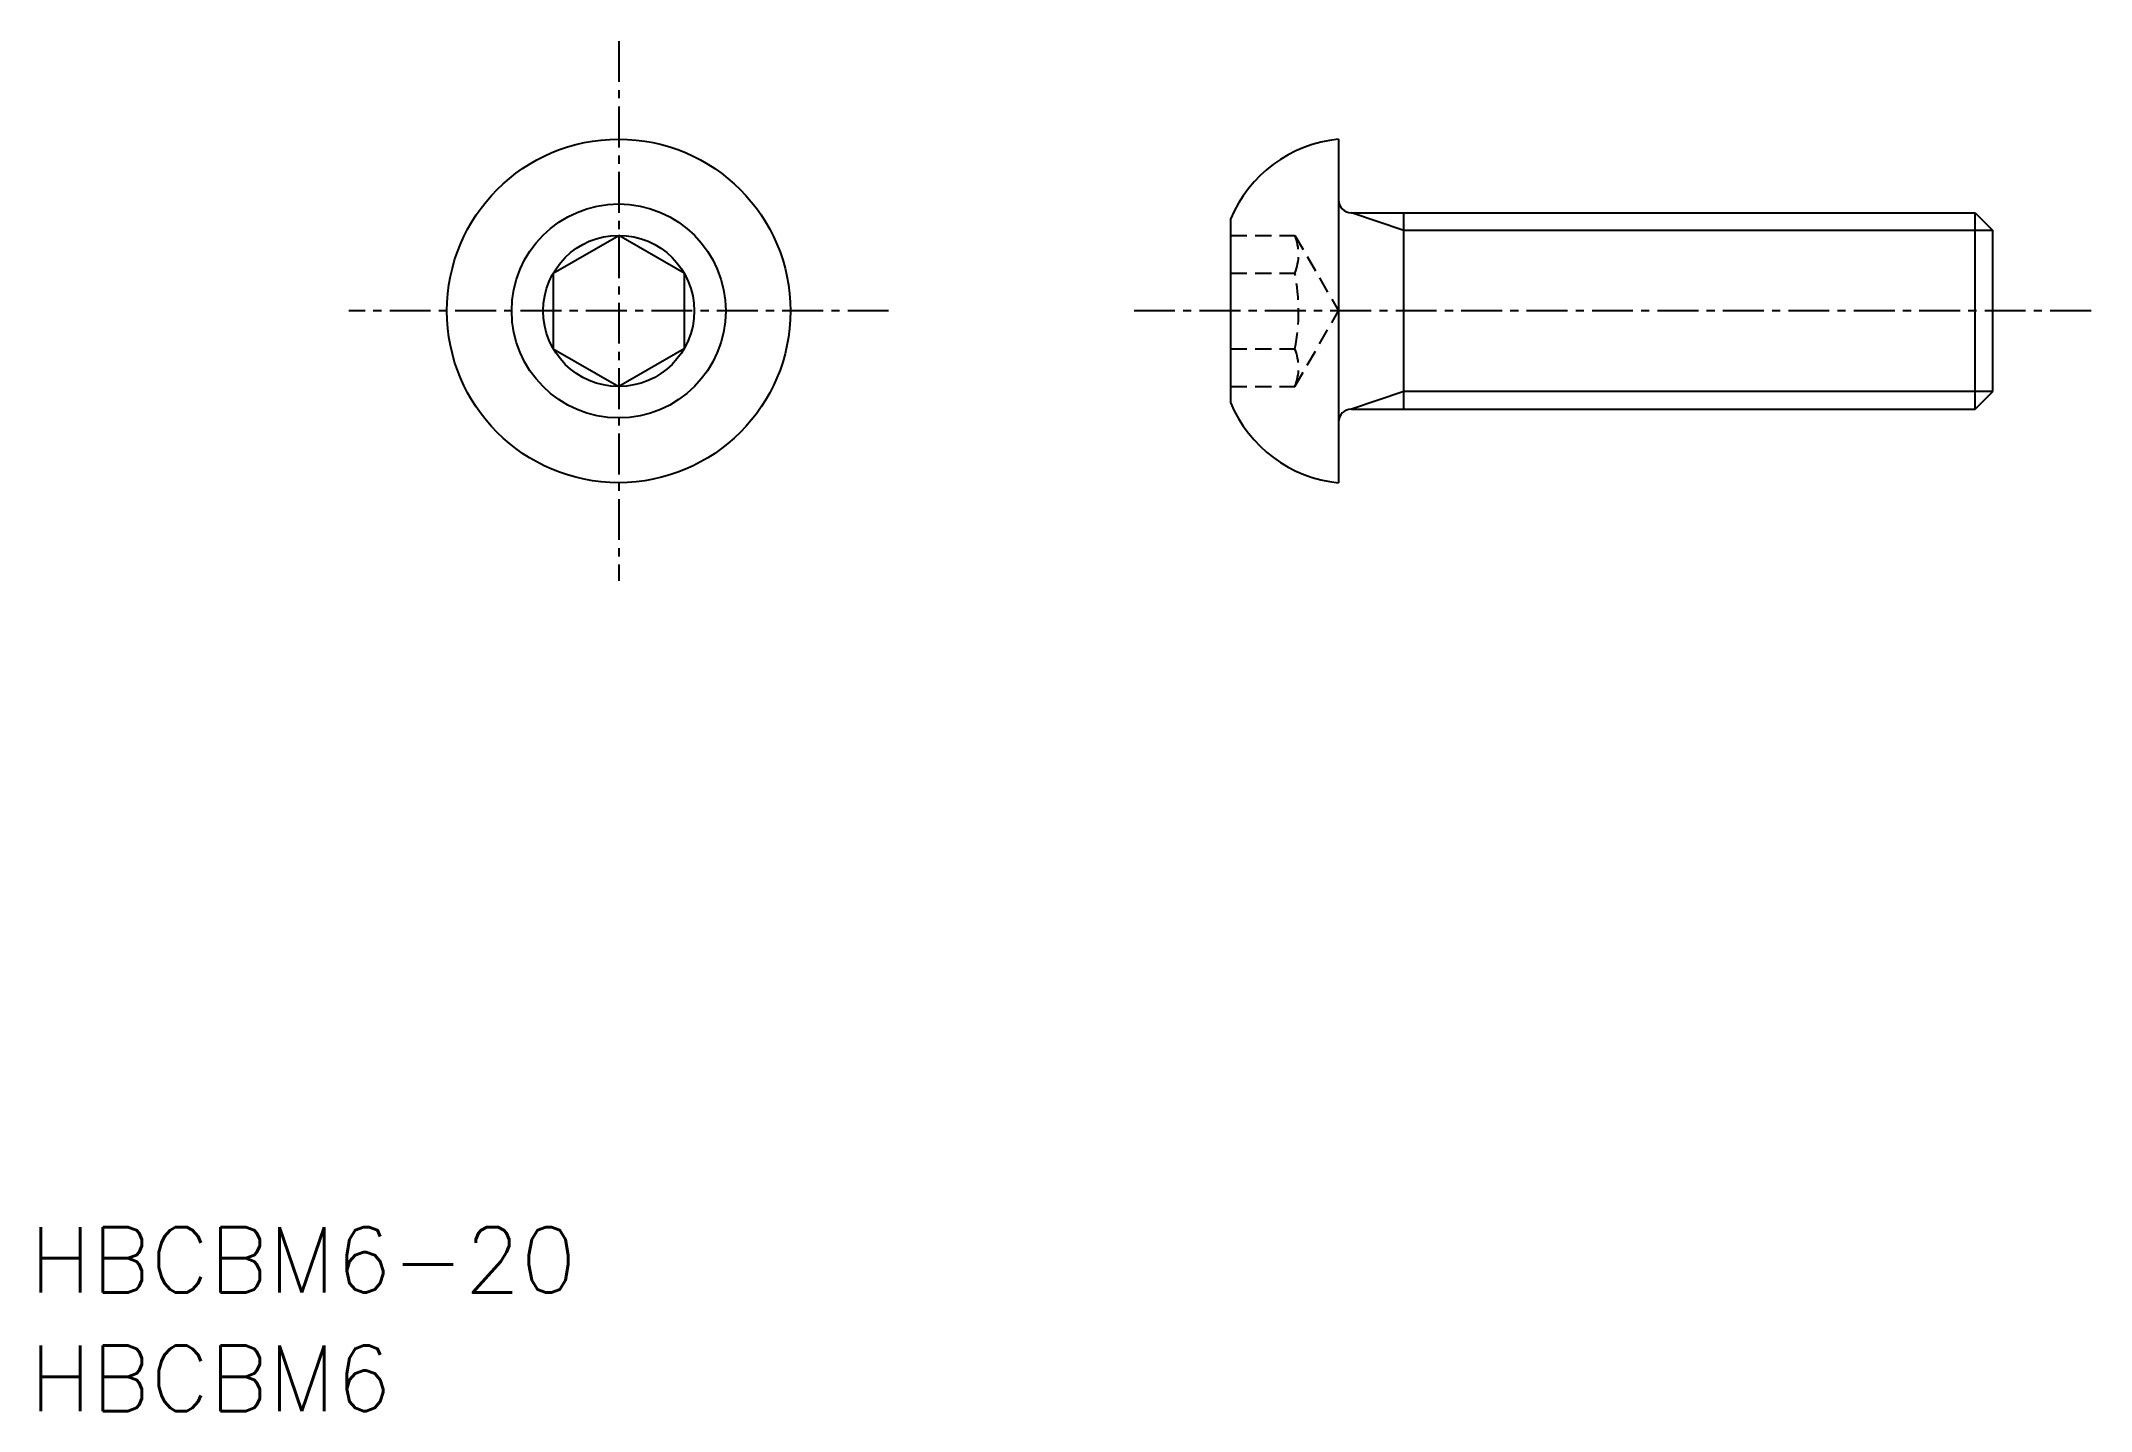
# Model space of a CAD drawing. Extents: x -17.7 to 45, y -33.6 to 8.2.
import ezdxf

# ---------------------------------------------------------------- set-up
doc = ezdxf.new("R2010")
doc.units = 0
doc.linetypes.add('CENTER', pattern=[2, 1.25, -0.25, 0.25, -0.25])
doc.linetypes.add('DASHED', pattern=[0.75, 0.5, -0.25])
doc.layers.get('0').update_dxf_attribs({"linetype": 'CONTINUOUS'})
doc.layers.add('CENTER', color=1, linetype='CENTER')
doc.styles.get("Standard").update_dxf_attribs({"font": 'txt.shx', "bigfont": 'bigfont.shx'})

msp = doc.modelspace()

# ---------------------------------------------------------------- linework, layer by layer
at = {"color": 7, "linetype": 'CONTINUOUS'}
for p, q in [((22, 5.25), (22, 3.4)), ((22, 3.4), (22, -3.4)), ((18.7, 2.8), (18.7, -2.8)), ((22.4, 3), (41.458, 3)), ((24, -3), (24, 3)), ((41.458, -3), (41.458, 3)), ((41.458, 3), (42, 2.458)), ((-2, 1.155), (0, 2.309)), ((2, 1.155), (0, 2.309)), ((42, -2.458), (42, 2.458)), ((-2, 1.155), (-2, -1.155)), ((2, 1.155), (2, -1.155)), ((-2, -1.155), (0, -2.309)), ((2, -1.155), (0, -2.309)), ((41.458, -3), (42, -2.458)), ((22.4, -3), (41.458, -3)), ((22, -3.4), (22, -5.25))]:
    msp.add_line(p, q, dxfattribs=at)
at = {"color": 3, "linetype": 'CONTINUOUS'}
for p, q in [((24, 2.458), (22.4, 3)), ((42, 2.458), (24, 2.458)), ((24, -2.458), (22.4, -3)), ((42, -2.458), (24, -2.458))]:
    msp.add_line(p, q, dxfattribs=at)
at = {"color": 3, "linetype": 'DASHED'}
for p, q in [((18.7, 2.309), (20.668, 2.309)), ((20.668, 2.309), (22.001, 0)), ((18.7, 1.155), (20.668, 1.155)), ((20.668, -2.309), (22.001, 0)), ((18.7, -1.155), (20.668, -1.155)), ((18.7, -2.309), (20.668, -2.309))]:
    msp.add_line(p, q, dxfattribs=at)
at = {"color": 7, "linetype": 'CONTINUOUS'}
for radius in [5.25, 3.27, 2.309]:
    msp.add_circle((0, 0), radius, dxfattribs=at)
for centre, radius, start, end in [((22.396, 1.27), 4, 95.67674, 157.50543), ((22.4, 3.4), 0.4, 180, 270), ((22.396, -1.27), 4, 202.49457, 264.32326), ((22.4, -3.4), 0.4, 90, 180)]:
    msp.add_arc(centre, radius, start, end, dxfattribs=at)
at = {"color": 3, "linetype": 'DASHED'}
for centre, radius, start, end in [((19.238, 1.732), 1.542, 338.01264, 21.98736), ((14.78, 0), 6, 348.9042, 11.0958), ((19.238, -1.732), 1.542, 338.01264, 21.98736)]:
    msp.add_arc(centre, radius, start, end, dxfattribs=at)
at = {"layer": 'CENTER', "color": 1, "linetype": 'CENTER'}
for p, q in [((0, 8.25), (0, -8.25)), ((8.25, 0), (-8.25, 0)), ((45, 0), (15.7, 0))]:
    msp.add_line(p, q, dxfattribs=at)

# ---------------------------------------------------------------- texts
at = {"color": 7, "linetype": 'CONTINUOUS'}
for s, p in [('HBCBM6-20', (-18, -30)), ('HBCBM6', (-18, -33.621))]:
    msp.add_text(s, height=2, dxfattribs=at).set_placement(p)

doc.saveas('drawing.dxf')
